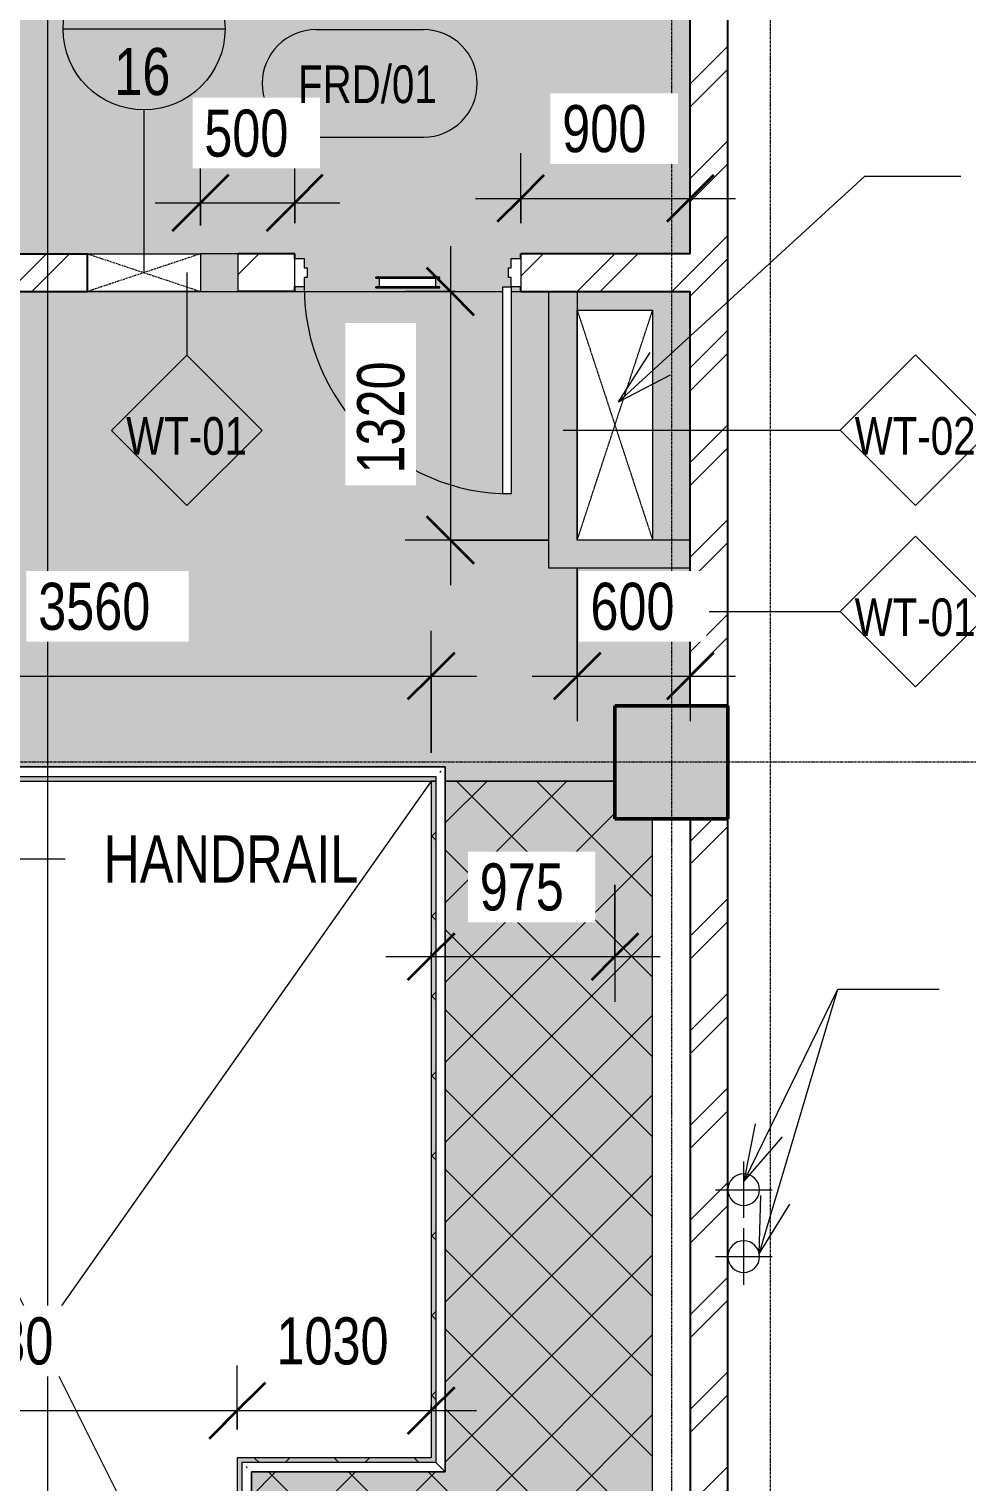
# Model space of a CAD drawing. Header units: millimetres. Extents: x -29259 to 87313, y -139821 to 46728.
# Drawn here: x 47544 to 52523, y 7178 to 14893 of the extents above; entities that cross this region are included whole.
import ezdxf

# ---------------------------------------------------------------- set-up
doc = ezdxf.new("R2010")
doc.units = ezdxf.units.MM
for name, pattern in [('Dash', [6.35, 3.175, -3.175]), ('Grid Line', [22.225, 12.7, -3.175, 3.175, -3.175]), ('Overhead', [3.96875, 2.38125, -1.5875])]:
    doc.linetypes.add(name, pattern=pattern)
for name, color, linetype, lineweight in [('A-ANNO-DIMS', 211, 'Continuous', 9), ('A-ANNO-DIMS-100', 211, 'Continuous', 9), ('A-DETL-GENF', 92, 'Continuous', 9), ('A-DETL-HDLN', 90, 'Overhead', 9), ('A-DETL-THIN', 151, 'Continuous', 9), ('A-DOOR', 31, 'Continuous', 9), ('A-DOOR-FRAM', 31, 'Continuous', 18), ('A-DOOR-IDEN', 31, 'Continuous', 9), ('A-FLOR', 192, 'Continuous', 9), ('A-FLOR-HRAL', 11, 'Continuous', 9), ('A-FLOR-PATT', 8, 'Continuous', 18), ('A-GLAZ', 151, 'Continuous', 9), ('A-GLAZ-HDLN', 1, 'Dash', 18), ('A-GLAZ-IDEN', 152, 'Continuous', 9), ('A-WALL', 113, 'Continuous', 18), ('A-WALL-IDEN', 211, 'Continuous', 9), ('A-WALL-PATT', 111, 'Continuous', 18), ('G-ANNO-SYMB', 111, 'Continuous', 9), ('G-ANNO-TEXT', 231, 'Continuous', 9), ('P-PIPE', 3, 'Continuous', 9), ('P-PIPE-CNTR', 3, 'Continuous', 9), ('S-COLS', 52, 'Continuous', 18), ('S-GRID', 8, 'Continuous', 9)]:
    doc.layers.add(name, color=color, linetype=linetype, lineweight=lineweight)
doc.styles.add('Century Gothic_1', font='GOTHIC.TTF', dxfattribs={"width": 0.8, "height": 250})
doc.styles.add('Century Gothic_3', font='GOTHIC.TTF', dxfattribs={"width": 0.8, "height": 200})
doc.dimstyles.new('Diagonal_-_2_5mm_Century_Gothic', dxfattribs={"dimscale": 304.8, "dimtxt": 261.042067, "dimasz": 0.984252, "dimexe": 0.787402, "dimexo": 0.492126, "dimgap": 0.574147, "dimtad": 1, "dimdec": 0, "dimzin": 0, "dimdsep": 46, "dimtxsty": 'Century Gothic_1', "dimblk1": 'OBLIQUE', "dimblk2": 'OBLIQUE', "dimsah": 1, "dimcen": 0.09, "dimdle": 0.787402, "dimazin": 0, "dimtfac": 1, "dimtdec": 4, "dimtix": 1, "dimtmove": 0, "dimatfit": 3, "dimfxl": 1, "dimtvp": 1, "dimtfill": 1, "dimtolj": 1, "dimtzin": 0, "dimarcsym": 2})
doc.dimstyles.new('Diagonal_-_2_5mm_Century_Gothic__T', dxfattribs={"dimscale": 304.8, "dimtxt": 261.042067, "dimasz": 0.82021, "dimexe": 0.787402, "dimexo": 0.492126, "dimgap": 0.574147, "dimtad": 1, "dimdec": 0, "dimzin": 0, "dimdsep": 46, "dimtxsty": 'Century Gothic_1', "dimblk1": 'OBLIQUE', "dimblk2": 'OBLIQUE', "dimsah": 1, "dimcen": 0.09, "dimdle": 0.787402, "dimazin": 0, "dimtfac": 1, "dimtdec": 4, "dimtix": 1, "dimtmove": 0, "dimatfit": 3, "dimfxl": 1, "dimtvp": 1, "dimtfill": 1, "dimtolj": 1, "dimtzin": 0, "dimarcsym": 2})
pattern_1 = [(45, (36954.4, 0), (-251.447, 251.447), []), (45, (36954.4, 381), (-251.447, 251.447), [])]

# ---------------------------------------------------------------- blocks, each defined once
blk = doc.blocks.new('Roaster Building_ST_RVT2022_detached_rvt-2-FIRST FLOOR PLAN')
at = {"layer": 'S-COLS', "lineweight": 5}
blk.add_hatch(color=8, dxfattribs=at).paths.add_polyline_path([(13700, 10699.9), (14300, 10699.9), (14300, 11299.9), (13700, 11299.9), (13700, 10824.3)])
at = {"layer": 'A-FLOR', "color": 55}
for p, q in [((13500, 12180), (13500, 13399.9)), ((13900, 12179.9), (13500, 12179.9))]:
    blk.add_line(p, q, dxfattribs=at)
at = {"layer": 'A-FLOR', "color": 250}
for p, q in [((13500, 13399.9), (13900, 13399.9)), ((13900, 13399.9), (13900, 12180)), ((9140, 10899.9), (12749.6, 10899.9)), ((12799.6, 10899.9), (13700, 10899.9))]:
    blk.add_line(p, q, dxfattribs=at)
at = {"layer": 'S-COLS', "color": 250, "lineweight": 9}
for p, q in [((14300, 11299.9), (13700, 11299.9)), ((13700, 11299.9), (13700, 10699.9)), ((14300, 10699.9), (14300, 11299.9)), ((13700, 10699.9), (14300, 10699.9))]:
    blk.add_line(p, q, dxfattribs=at)
blk = doc.blocks.new('Roaster Building_ST_RVT2022 _SST__rvt-2-FIRST FLOOR PLAN')
at = {"layer": 'A-FLOR', "lineweight": 5}
h = blk.add_hatch(color=8, dxfattribs=at)
h.paths.add_polyline_path([(10897.3, 10899.9), (12749.6, 10899.9), (12749.6, 10924.9), (9140, 10924.9), (9140, 10899.9), (10890.9, 10899.9)])
h.paths.add_polyline_path([(670.6, 13524.9), (715.6, 13524.9), (715.6, 12574.9), (670.6, 12574.9), (670.6, 13499.9)])
h.paths.add_polyline_path([(12939.3, 10899.9), (13700, 10899.9), (13700, 11299.9), (14100, 11299.9), (14100, 12030), (13350, 12030), (13350, 13499.9), (13200, 13499.9), (13200, 13524.9), (13150, 13524.9), (13150, 13574.7), (13134.1, 13574.7), (13134.1, 13625.7), (13150, 13625.7), (13150, 13674.9), (13200, 13674.9), (13200, 13699.9), (14100, 13699.9), (14100, 16249.9), (12149.7, 16249.9), (12149.7, 16999.9), (6300, 16999.9), (6300, 16699.9), (5700, 16699.9), (5700, 16999.9), (600, 16999.9), (600, 16099.9), (300.6, 16099.9), (300.6, 13699.9), (620.6, 13699.9), (620.6, 13674.9), (670.6, 13674.9), (670.6, 13625.7), (686.5, 13625.7), (686.5, 13574.7), (670.6, 13574.7), (670.6, 13524.9), (620.6, 13524.9), (620.6, 13499.9), (300, 13499.9), (300, 10899.9), (5700, 10899.9), (5700, 11299.9), (6300, 11299.9), (6300, 10899.9), (9090, 10899.9), (9090.9, 10974.9), (12799.6, 10974), (12799.6, 10899.9)])
h.paths.add_polyline_path([(14100, 12180), (14100, 13499.9), (13500, 13499.9), (13500, 13399.9), (13900, 13399.9), (13900, 12180), (13932.6, 12180)])
h.paths.add_polyline_path([(13150, 12424.9), (13105, 12424.9), (13105, 13524.9), (13150, 13524.9), (13150, 12765.4)])
h.paths.add_polyline_path([(2570.6, 13524.9), (2570.6, 13574.7), (2554.8, 13574.7), (2554.8, 13625.7), (2570.6, 13625.7), (2570.6, 13674.9), (2620.6, 13674.9), (2620.6, 13699.9), (12000, 13699.9), (12000, 13674.9), (12050, 13674.9), (12050, 13625.7), (12065.9, 13625.7), (12065.9, 13574.7), (12050, 13574.7), (12050, 13524.9), (12000, 13524.9), (12000, 13499.9), (2620.6, 13499.9), (2620.6, 13524.9)])
h.paths.add_polyline_path([(2525.6, 12574.9), (2525.6, 13524.9), (2570.6, 13524.9), (2570.6, 12574.9)])
h.paths.add_polyline_path([(12770, 13518.9), (12430, 13518.9), (12430, 13524.9), (12450, 13524.9), (12450, 13569.9), (12430, 13569.9), (12430, 13575.9), (12770, 13575.9), (12770, 13569.9), (12750, 13569.9), (12750, 13524.9), (12770, 13524.9)])
h.paths.add_polyline_path([(13599.7, 16399.9), (14100, 16399.9), (14100, 16699.8), (13700, 16699.9), (13700, 16999.9), (12299.7, 16999.9), (12299.7, 16799.8), (13599.7, 16799.8), (13599.7, 16699.9)])
h.paths.add_polyline_path([(14300, 17199.9), (14300, 17800), (9505, 17800), (9505, 17700), (9305, 17700), (9305, 17600), (300, 17600), (300, 17299.9), (600, 17299.9), (600, 17199.9), (5700, 17199.9), (5700, 17299.9), (6300, 17299.9), (6300, 17199.9), (13932.6, 17199.9)])
h = blk.add_hatch(color=10, dxfattribs=at)
h.paths.add_polyline_path([(13700, 12030), (14100, 12030), (14100, 12180), (13500, 12180), (13500, 13499.9), (13350, 13499.9), (13350, 12030), (13534.1, 12030)])
h.paths.add_polyline_path([(13932.6, 16249.9), (14100, 16249.9), (14100, 16399.9), (12299.7, 16399.9), (12299.7, 16999.9), (12149.7, 16999.9), (12149.7, 16249.9), (13614.7, 16249.9)])
at = {"layer": 'A-FLOR-PATT', "lineweight": 5}
h = blk.add_hatch(color=8, dxfattribs=at)
h.paths.add_polyline_path([(11695, 5200), (13700, 5200), (13700, 5300), (13900, 5300), (13900, 10699.9), (13700, 10699.9), (13700, 10899.9), (12799.6, 10899.9), (12798.7, 7231.7), (11770, 7231.7), (11769.1, 5775), (11695, 5775), (11695, 5486.3)])
h.paths.add_polyline_path([(11697.6, 5825), (11720, 5825), (11720.8, 7281.7), (12749.6, 7281.7), (12749.6, 10899.9), (12724.6, 10899.9), (12724.6, 7306.7), (11695, 7306.7), (11695, 5825)])
at = {"layer": 'S-COLS', "lineweight": 5}
blk.add_hatch(color=254, dxfattribs=at).paths.add_polyline_path([(13700, 10699.9), (14300, 10699.9), (14300, 11299.9), (13700, 11299.9), (13700, 10824.3)])
at = {"layer": 'A-FLOR', "color": 50, "lineweight": 18}
for p, q in [((13500, 12180), (13500, 13399.9)), ((13900, 12179.9), (13500, 12179.9))]:
    blk.add_line(p, q, dxfattribs=at)
at = {"layer": 'A-FLOR', "color": 255, "lineweight": 18}
for p, q in [((13500, 13399.9), (13900, 13399.9)), ((13900, 13399.9), (13900, 12180)), ((9140, 10899.9), (12749.6, 10899.9)), ((12749.6, 10899.9), (12724.6, 10899.9)), ((12724.6, 10899.9), (12724.6, 7306.7)), ((13700, 10899.9), (12799.6, 10899.9)), ((12799.6, 10899.9), (13700, 10899.9)), ((13900, 5300), (13900, 10699.9)), ((12724.6, 7306.7), (11695, 7306.7)), ((11695, 7306.7), (11695, 5825))]:
    blk.add_line(p, q, dxfattribs=at)
at = {"layer": 'S-COLS', "color": 7, "lineweight": 50}
for p, q in [((14300, 11299.9), (13700, 11299.9)), ((13700, 11299.9), (13700, 10699.9)), ((14300, 10699.9), (14300, 11299.9)), ((13700, 10699.9), (14300, 10699.9))]:
    blk.add_line(p, q, dxfattribs=at)
blk = doc.blocks.new('LTTS_AT_AR_Door-Passage-Single-Flush - 1200 x 2100mm_FRD 01-919960-FIRST FLOOR PLAN')
at = {"layer": 'A-DOOR'}
for p, q in [((-170, -36.35), (-170, -30.35)), ((170, -30.35), (-170, -30.35)), ((-170, -36.35), (170, -36.35)), ((-150, -81.35), (-150, -36.35)), ((150, -81.35), (150, -36.35)), ((170, -36.35), (170, -30.35)), ((-170, -87.35), (-170, -81.35)), ((170, -81.35), (-170, -81.35)), ((-170, -87.35), (170, -87.35)), ((170, -87.35), (170, -81.35))]:
    blk.add_line(p, q, dxfattribs=at)
at = {"layer": 'A-DOOR', "lineweight": 18}
for p, q in [((505, -81.35), (550, -81.35)), ((505, -1181.35), (505, -81.35)), ((550, -81.35), (550, -1181.35)), ((550, -1181.35), (505, -1181.35))]:
    blk.add_line(p, q, dxfattribs=at)
at = {"layer": 'A-DOOR'}
blk.add_arc((550, -81.35), 1100, 180, 270, dxfattribs=at)
at = {"layer": 'A-DOOR-FRAM'}
for p, q in [((-600, 68.65), (-550, 68.65)), ((-600, -81.35), (-600, 68.65)), ((-550, 68.65), (-550, 19.4375)), ((-550, 19.4375), (-534.125, 19.4375)), ((-534.125, 19.4375), (-534.125, -31.5875)), ((534.125, 19.4375), (550, 19.4375)), ((534.125, -31.5875), (534.125, 19.4375)), ((550, 68.65), (600, 68.65)), ((550, 19.4375), (550, 68.65)), ((600, 68.65), (600, -81.35)), ((-550, -31.5875), (-550, -81.35)), ((-534.125, -31.5875), (-550, -31.5875)), ((550, -31.5875), (534.125, -31.5875)), ((550, -81.35), (550, -31.5875)), ((-550, -81.35), (-600, -81.35)), ((600, -81.35), (550, -81.35))]:
    blk.add_line(p, q, dxfattribs=at)
blk = doc.blocks.new('Top Rail Type - Top Rail_Internal_-787143-FIRST FLOOR PLAN')
at = {"layer": 'A-FLOR-HRAL'}
for p, q in [((9090, 10974.9), (9090, 5775)), ((12799.6, 10974.9), (9090, 10974.9)), ((12799.6, 7231.7), (12799.6, 10974.9)), ((9140, 5825), (9140, 10924.9)), ((9140, 10924.9), (12749.6, 10924.9)), ((12749.6, 10924.9), (12749.6, 7281.7)), ((12749.6, 7281.7), (11720, 7281.7)), ((11720, 7281.7), (11720, 5825)), ((11770, 7231.7), (12799.6, 7231.7)), ((11770, 5775), (11770, 7231.7)), ((11720, 5825), (9140, 5825)), ((9090, 5775), (11770, 5775))]:
    blk.add_line(p, q, dxfattribs=at)
at = {"layer": 'A-FLOR-HRAL', "flags": 128}
for points in [[(11747.3, 5797.7), (11745, 5800), (11742.6, 5802.3)], [(11742.6, 5802.3), (11745, 5800), (11747.3, 5797.7)]]:
    blk.add_lwpolyline(points, dxfattribs=at)
at = {"layer": 'A-FLOR-HRAL'}
for points, knots in [([(9117.4, 10947.6), (9117.1, 10947.8), (9116.3, 10948.6), (9115, 10949.9), (9113.7, 10951.2), (9112.9, 10952), (9112.7, 10952.2)], [0.4701827, 0.4701827, 0.4701827, 0.4701827, 0.47916667, 0.5, 0.52083333, 0.5298173, 0.5298173, 0.5298173, 0.5298173]), ([(12772.2, 10947.6), (12772.5, 10947.8), (12773.2, 10948.6), (12774.6, 10949.9), (12775.9, 10951.2), (12776.7, 10952), (12776.9, 10952.2)], [0.4701827, 0.4701827, 0.4701827, 0.4701827, 0.47916667, 0.5, 0.52083333, 0.5298173, 0.5298173, 0.5298173, 0.5298173]), ([(11742.6, 7259.1), (11742.9, 7258.8), (11743.7, 7258), (11745, 7256.7), (11746.3, 7255.4), (11747.1, 7254.6), (11747.3, 7254.4)], [0.4701827, 0.4701827, 0.4701827, 0.4701827, 0.47916667, 0.5, 0.52083333, 0.5298173, 0.5298173, 0.5298173, 0.5298173]), ([(12772.2, 7259.1), (12772.5, 7258.8), (12773.2, 7258), (12774.6, 7256.7), (12775.9, 7255.4), (12776.7, 7254.6), (12776.9, 7254.4)], [0.4701827, 0.4701827, 0.4701827, 0.4701827, 0.47916667, 0.5, 0.52083333, 0.5298173, 0.5298173, 0.5298173, 0.5298173]), ([(9112.7, 5797.7), (9112.9, 5797.9), (9113.7, 5798.7), (9115, 5800), (9116.3, 5801.3), (9117.1, 5802.1), (9117.4, 5802.3)], [-0.5298173, -0.5298173, -0.5298173, -0.5298173, -0.52083333, -0.5, -0.47916667, -0.4701827, -0.4701827, -0.4701827, -0.4701827])]:
    blk.add_open_spline(points, degree=3, knots=knots, dxfattribs=at)
blk = doc.blocks.new('Top Rail Type - Top Rail_Internal_-V4-FIRST FLOOR PLAN')
at = {"layer": 'A-FLOR-HRAL'}
for p, q in [((9090, 10974.9), (12799.6, 10974.9)), ((9090, 5775), (9090, 10974.9)), ((12799.6, 10974.9), (12799.6, 7231.7)), ((9140, 10924.9), (12749.6, 10924.9)), ((9140, 5825), (9140, 10924.9)), ((12749.6, 10924.9), (12749.6, 7281.7)), ((12749.6, 7281.7), (11720, 7281.7)), ((11720, 7281.7), (11720, 5825)), ((12799.6, 7231.7), (12749.6, 7281.7)), ((12799.6, 7231.7), (12749.6, 7281.7)), ((12799.6, 7231.7), (11770, 7231.7)), ((11770, 7231.7), (11770, 5775)), ((11720, 5825), (9140, 5825)), ((11770, 5775), (9090, 5775))]:
    blk.add_line(p, q, dxfattribs=at)
blk = doc.blocks.new('MECH CUTOUT - M 16-999804-FIRST FLOOR PLAN')
at = {"layer": 'A-GLAZ'}
for p, q in [((300, 100), (-300, 100)), ((300, -100), (300, 100)), ((300, -100), (-300, -100))]:
    blk.add_line(p, q, dxfattribs=at)
at = {"layer": 'A-GLAZ-HDLN'}
for p, q in [((300, -100), (-300, 100)), ((-300, -100), (300, 100))]:
    blk.add_line(p, q, dxfattribs=at)
blk = doc.blocks.new('M_Door Tag - M_Door Tag-1233-FIRST FLOOR PLAN')
at = {"layer": 'A-DOOR-IDEN'}
for p, q in [((-3.155, 2.708), (2.553, 2.708)), ((-3.155, -3), (2.553, -3))]:
    blk.add_line(p, q, dxfattribs=at)
for centre, start, end in [((-3.155, -0.146), 90, 270), ((2.553, -0.146), 270, 90)]:
    blk.add_arc(centre, 2.854, start, end, dxfattribs=at)
blk = doc.blocks.new('M_Wall Tag - 8mm-36225-FIRST FLOOR PLAN')
at = {"layer": 'A-WALL-IDEN'}
for p, q in [((-4, 0), (0, 4)), ((0, 4), (4, 0)), ((-4, 0), (0, -4)), ((4, 0), (0, -4))]:
    blk.add_line(p, q, dxfattribs=at)
blk = doc.blocks.new('DIMBLOCK33-FIRST FLOOR PLAN')
at = {"layer": 'A-ANNO-DIMS-100', "transparency": 16777216}
for p, q in [((50154.4, 13862.6), (50154.4, 14234.4)), ((49914.4, 13994.4), (51294.4, 13994.4)), ((50154.4, 13994.4), (50154.4, 13862.6)), ((51054.4, 14021.1), (51054.4, 13754.4)), ((51054.4, 13994.4), (51054.4, 14021.1))]:
    blk.add_line(p, q, dxfattribs=at)
at = {"layer": 'A-ANNO-DIMS-100', "lineweight": 35, "transparency": 16777216}
for p, q in [((50154.4, 13994.4), (50279.4, 14119.4)), ((51054.4, 13994.4), (51179.4, 14119.4)), ((50154.4, 13994.4), (50029.4, 13869.4)), ((51054.4, 13994.4), (50929.4, 13869.4))]:
    blk.add_line(p, q, dxfattribs=at)
at = {"layer": 'A-ANNO-DIMS-100', "color": 0, "transparency": 16777216, "insert": (50374.4, 14489.8), "char_height": 250, "width": 551.918, "attachment_point": 1, "line_spacing_factor": 0.984502, "style": 'Century Gothic_1', "bg_fill": 3, "box_fill_scale": 1.25, "bg_fill_color": 256, "bg_fill_true_color": 13158600, "bg_fill_transparency": 0}
blk.add_mtext('900', dxfattribs=at)
blk = doc.blocks.new('_Oblique')
at = {"color": 0, "linetype": 'ByBlock', "lineweight": -2}
blk.add_line((-0.5, -0.5), (0.5, 0.5), dxfattribs=at)
blk = doc.blocks.new('DIMBLOCK34-FIRST FLOOR PLAN')
at = {"layer": 'A-ANNO-DIMS-100', "transparency": 16777216}
for p, q in [((50454.4, 12030), (50454.4, 11217.5)), ((50454.4, 11457.5), (50454.4, 12030)), ((50214.4, 11457.5), (51294.4, 11457.5)), ((51054.4, 11484.3), (51054.4, 11217.5)), ((51054.4, 11457.5), (51054.4, 11484.3))]:
    blk.add_line(p, q, dxfattribs=at)
at = {"layer": 'A-ANNO-DIMS-100', "lineweight": 35, "transparency": 16777216}
for p, q in [((50454.4, 11457.5), (50579.4, 11582.5)), ((51054.4, 11457.5), (51179.4, 11582.5)), ((50454.4, 11457.5), (50329.4, 11332.5)), ((51054.4, 11457.5), (50929.4, 11332.5))]:
    blk.add_line(p, q, dxfattribs=at)
at = {"layer": 'A-ANNO-DIMS-100', "color": 0, "transparency": 16777216, "insert": (50524.4, 11952.9), "char_height": 250, "width": 551.918, "attachment_point": 1, "line_spacing_factor": 0.984502, "style": 'Century Gothic_1', "bg_fill": 3, "box_fill_scale": 1.25, "bg_fill_color": 256, "bg_fill_true_color": 13158600, "bg_fill_transparency": 0}
blk.add_mtext('600', dxfattribs=at)
blk = doc.blocks.new('DIMBLOCK35-FIRST FLOOR PLAN')
at = {"layer": 'A-ANNO-DIMS-100', "transparency": 16777216}
for p, q in [((50654.4, 10348.7), (50654.4, 9727.6)), ((50654.4, 9967.6), (50654.4, 10348.7)), ((49438.9, 9967.6), (50894.4, 9967.6)), ((49678.9, 9994.4), (49678.9, 9727.6)), ((49678.9, 9967.6), (49678.9, 9994.4))]:
    blk.add_line(p, q, dxfattribs=at)
at = {"layer": 'A-ANNO-DIMS-100', "lineweight": 35, "transparency": 16777216}
for p, q in [((49678.9, 9967.6), (49803.9, 10092.6)), ((50654.4, 9967.6), (50779.4, 10092.6)), ((49678.9, 9967.6), (49553.9, 9842.6)), ((50654.4, 9967.6), (50529.4, 9842.6))]:
    blk.add_line(p, q, dxfattribs=at)
at = {"layer": 'A-ANNO-DIMS-100', "color": 0, "transparency": 16777216, "insert": (49936.7, 10463), "char_height": 250, "width": 551.918, "attachment_point": 1, "line_spacing_factor": 0.984502, "style": 'Century Gothic_1', "bg_fill": 3, "box_fill_scale": 1.25, "bg_fill_color": 256, "bg_fill_true_color": 13158600, "bg_fill_transparency": 0}
blk.add_mtext('975', dxfattribs=at)
blk = doc.blocks.new('DIMBLOCK36-FIRST FLOOR PLAN')
at = {"layer": 'A-ANNO-DIMS-100', "transparency": 16777216}
for p, q in [((46119.4, 11049.9), (46119.4, 11697.5)), ((49678.9, 11049.9), (49678.9, 11697.5)), ((45879.4, 11457.5), (49918.9, 11457.5)), ((46119.4, 11457.5), (46119.4, 11049.9)), ((49678.9, 11457.5), (49678.9, 11049.9))]:
    blk.add_line(p, q, dxfattribs=at)
at = {"layer": 'A-ANNO-DIMS-100', "lineweight": 35, "transparency": 16777216}
for p, q in [((46119.4, 11457.5), (46244.4, 11582.5)), ((49678.9, 11457.5), (49803.9, 11582.5)), ((46119.4, 11457.5), (45994.4, 11332.5)), ((49678.9, 11457.5), (49553.9, 11332.5))]:
    blk.add_line(p, q, dxfattribs=at)
at = {"layer": 'A-ANNO-DIMS-100', "color": 0, "transparency": 16777216, "insert": (47592.6, 11952.9), "char_height": 250, "width": 735.89, "attachment_point": 1, "line_spacing_factor": 0.984502, "style": 'Century Gothic_1', "bg_fill": 3, "box_fill_scale": 1.25, "bg_fill_color": 256, "bg_fill_true_color": 13158600, "bg_fill_transparency": 0}
blk.add_mtext('3560', dxfattribs=at)
blk = doc.blocks.new('DIMBLOCK37-FIRST FLOOR PLAN')
at = {"layer": 'A-ANNO-DIMS-100', "transparency": 16777216}
for p, q in [((48649.4, 7456.7), (48649.4, 7796.5)), ((49678.9, 7583.3), (49678.9, 7316.5)), ((49678.9, 7556.5), (49678.9, 7583.3)), ((48409.4, 7556.5), (49918.9, 7556.5)), ((48649.4, 7556.5), (48649.4, 7456.7))]:
    blk.add_line(p, q, dxfattribs=at)
at = {"layer": 'A-ANNO-DIMS-100', "lineweight": 35, "transparency": 16777216}
for p, q in [((48649.4, 7556.5), (48774.4, 7681.5)), ((49678.9, 7556.5), (49803.9, 7681.5)), ((48649.4, 7556.5), (48524.4, 7431.5)), ((49678.9, 7556.5), (49553.9, 7431.5))]:
    blk.add_line(p, q, dxfattribs=at)
at = {"layer": 'A-ANNO-DIMS-100', "color": 0, "transparency": 16777216, "insert": (48857.5, 8052), "char_height": 250, "width": 735.89, "attachment_point": 1, "line_spacing_factor": 0.984502, "style": 'Century Gothic_1', "bg_fill": 3, "box_fill_scale": 1.25, "bg_fill_color": 256, "bg_fill_true_color": 13158600, "bg_fill_transparency": 0}
blk.add_mtext('1030', dxfattribs=at)
blk = doc.blocks.new('DIMBLOCK39-FIRST FLOOR PLAN')
at = {"layer": 'A-ANNO-DIMS-100', "transparency": 16777216}
for p, q in [((49781.2, 13739.9), (49781.2, 11940)), ((49808, 13499.9), (49541.2, 13499.9)), ((49781.2, 13499.9), (49808, 13499.9)), ((50304.4, 12180), (49541.2, 12180)), ((49781.2, 12180), (50304.4, 12180))]:
    blk.add_line(p, q, dxfattribs=at)
at = {"layer": 'A-ANNO-DIMS-100', "lineweight": 35, "transparency": 16777216}
for p, q in [((49781.2, 13499.9), (49656.2, 13624.9)), ((49781.2, 13499.9), (49906.2, 13374.9)), ((49781.2, 12180), (49656.2, 12305)), ((49781.2, 12180), (49906.2, 12055))]:
    blk.add_line(p, q, dxfattribs=at)
at = {"layer": 'A-ANNO-DIMS-100', "color": 0, "transparency": 16777216, "insert": (49285.8, 12533.3), "char_height": 250, "width": 735.89, "attachment_point": 1, "rotation": 90, "line_spacing_factor": 0.984502, "style": 'Century Gothic_1', "bg_fill": 3, "box_fill_scale": 1.25, "bg_fill_color": 256, "bg_fill_true_color": 13158600, "bg_fill_transparency": 0}
blk.add_mtext('1320', dxfattribs=at)
blk = doc.blocks.new('DIMBLOCK68-FIRST FLOOR PLAN')
at = {"layer": 'A-ANNO-DIMS-100', "transparency": 16777216}
for p, q in [((48649.4, 7456.7), (48649.4, 7796.5)), ((46119.4, 7618.7), (46119.4, 7316.5)), ((46119.4, 7556.5), (46119.4, 7618.7)), ((45879.4, 7556.5), (48889.4, 7556.5)), ((48649.4, 7556.5), (48649.4, 7456.7))]:
    blk.add_line(p, q, dxfattribs=at)
at = {"layer": 'A-ANNO-DIMS-100', "lineweight": 35, "transparency": 16777216}
for p, q in [((46119.4, 7556.5), (46269.4, 7706.5)), ((48649.4, 7556.5), (48799.4, 7706.5)), ((46119.4, 7556.5), (45969.4, 7406.5)), ((48649.4, 7556.5), (48499.4, 7406.5))]:
    blk.add_line(p, q, dxfattribs=at)
at = {"layer": 'A-ANNO-DIMS-100', "color": 0, "transparency": 16777216, "insert": (47077.8, 8052), "char_height": 250, "width": 735.89, "attachment_point": 1, "line_spacing_factor": 0.984502, "style": 'Century Gothic_1', "bg_fill": 3, "box_fill_scale": 1.25, "bg_fill_color": 256, "bg_fill_true_color": 13158600, "bg_fill_transparency": 0}
blk.add_mtext('2530', dxfattribs=at)
blk = doc.blocks.new('DIMBLOCK78-FIRST FLOOR PLAN')
at = {"layer": 'A-ANNO-DIMS-100', "transparency": 16777216}
for p, q in [((48454.4, 13849.9), (48454.4, 14210.4)), ((48954.4, 13862.6), (48954.4, 14210.4)), ((48214.4, 13970.4), (49194.4, 13970.4)), ((48454.4, 13970.4), (48454.4, 13849.9)), ((48954.4, 13970.4), (48954.4, 13862.6))]:
    blk.add_line(p, q, dxfattribs=at)
at = {"layer": 'A-ANNO-DIMS-100', "lineweight": 35, "transparency": 16777216}
for p, q in [((48454.4, 13970.4), (48604.4, 14120.4)), ((48954.4, 13970.4), (49104.4, 14120.4)), ((48454.4, 13970.4), (48304.4, 13820.4)), ((48954.4, 13970.4), (48804.4, 13820.4))]:
    blk.add_line(p, q, dxfattribs=at)
at = {"layer": 'A-ANNO-DIMS-100', "color": 0, "transparency": 16777216, "insert": (48474.4, 14465.9), "char_height": 250, "width": 551.918, "attachment_point": 1, "line_spacing_factor": 0.984502, "style": 'Century Gothic_1', "bg_fill": 3, "box_fill_scale": 1.25, "bg_fill_color": 256, "bg_fill_true_color": 13158600, "bg_fill_transparency": 0}
blk.add_mtext('500', dxfattribs=at)
blk = doc.blocks.new('LTTS_A1_WINDOW TAG - LTTS_A1_WINDOW TAG-803410-FIRST FLOOR PLAN')
at = {"layer": 'A-GLAZ-IDEN'}
blk.add_line((-4.31, 0), (4.29, 0), dxfattribs=at)
blk.add_circle((-0.01, 0), 4.3, dxfattribs=at)

msp = doc.modelspace()

# ---------------------------------------------------------------- hatches: boundary and pattern name
at = {"layer": 'A-DETL-GENF'}
msp.add_hatch(color=9, dxfattribs=at).paths.add_polyline_path([(48655, 13499.9), (48655, 13700), (48454.4, 13700), (48454.4, 13499.9)])
at = {"layer": 'A-FLOR-PATT', "lineweight": 9}
h = msp.add_hatch(dxfattribs=at)
h.set_pattern_fill('FP_3', color=256, style=0, pattern_type=2)
h.set_pattern_definition([(45, (36954.4, 0), (-212.132, 212.132), []), (135, (36954.4, 0), (-212.132, -212.132), [])])
h.paths.add_polyline_path([(37255, 200), (42654.4, 200), (42654.4, 400), (42704.4, 400), (42704.4, 4700), (42654.4, 4700), (42654.4, 5300), (43254.4, 5300), (43254.4, 5200), (46119.4, 5200), (46119.4, 5775), (46044.4, 5775.9), (46044.4, 10899.9), (45763.8, 10899.9), (45763.8, 9948.7), (44538.8, 9948.7), (44538.8, 10899.9), (43254.4, 10899.9), (43254.4, 10699.9), (42654.4, 10699.9), (42654.4, 10899.9), (37255, 10899.9), (37255, 1118.9)])
h.paths.add_polyline_path([(48900.4, 5200), (50654.4, 5200), (50654.4, 5300), (50854.4, 5300), (50854.4, 10699.9), (50654.4, 10699.9), (50654.4, 10899.9), (49753.9, 10899.9), (49753.1, 7231.7), (48724.4, 7231.7), (48723.5, 5775), (48649.4, 5775), (48649.4, 5200)])
h.paths.add_polyline_path([(48652, 5825), (48674.4, 5825), (48675.2, 7281.7), (49703.9, 7281.7), (49703.9, 10899.9), (49678.9, 10899.9), (49678.9, 7306.7), (48649.4, 7306.7), (48649.4, 5825)])
h.paths.add_polyline_path([(46119.4, 5825), (46119.4, 10899.9), (46094.4, 10899.9), (46094.4, 5825)])
h.paths.add_polyline_path([(44891.3, 9061.5), (44819.7, 9067.7), (44750.2, 9086.3), (44685.1, 9116.7), (44626.2, 9158), (44575.3, 9208.8), (44534.1, 9267.7), (44503.7, 9332.9), (44485.1, 9402.3), (44478.8, 9474), (44485.1, 9545.6), (44503.7, 9615), (44534.1, 9680.2), (44575.3, 9739.1), (44626.2, 9789.9), (44685.1, 9831.2), (44750.2, 9861.6), (44819.7, 9880.2), (44891.3, 9886.5), (44962.9, 9880.2), (45032.4, 9861.6), (45097.6, 9831.2), (45156.5, 9789.9), (45207.3, 9739.1), (45248.5, 9680.2), (45278.9, 9615), (45297.5, 9545.6), (45303.8, 9474), (45297.5, 9402.3), (45278.9, 9332.9), (45248.5, 9267.7), (45207.3, 9208.8), (45156.5, 9158), (45097.6, 9116.7), (45032.4, 9086.3), (44962.9, 9067.7), (44927.1, 9064.6)])
h.paths.add_polyline_path([(40076.9, 9429.4), (40031.7, 9429.4), (39987.8, 9440.2), (39947.8, 9461.2), (39914, 9491.2), (39888.3, 9528.4), (39872.3, 9570.7), (39866.8, 9615.5), (39872.3, 9660.4), (39888.3, 9702.7), (39914, 9739.9), (39947.8, 9769.8), (39987.8, 9790.8), (40031.7, 9801.7), (40076.9, 9801.7), (40120.8, 9790.8), (40160.8, 9769.8), (40194.7, 9739.9), (40220.3, 9702.7), (40236.4, 9660.4), (40241.8, 9615.5), (40236.4, 9570.7), (40220.3, 9528.4), (40194.7, 9491.2), (40160.8, 9461.2), (40120.8, 9440.2)])
at = {"layer": 'A-WALL-PATT', "lineweight": 9}
h = msp.add_hatch(dxfattribs=at)
h.set_pattern_fill('FP_1', color=256, style=0, pattern_type=2)
h.set_pattern_definition(pattern_1)
h.paths.add_polyline_path([(51054.4, 11299.9), (51254.4, 11299.9), (51254.4, 15352.9), (51054.4, 15352.9), (51054.4, 13499.9)])
h.paths.add_polyline_path([(51254.4, 16213.5), (51254.4, 16699.8), (51054.4, 16699.8), (51054.4, 16213.5)])
h = msp.add_hatch(dxfattribs=at)
h.set_pattern_fill('FP_1', color=256, style=0, pattern_type=2)
h.set_pattern_definition(pattern_1)
h.paths.add_polyline_path([(46966.1, 13499.9), (47843.2, 13499.9), (47843.2, 13699.9), (46966.1, 13699.9)])
h.paths.add_polyline_path([(50179.5, 13499.9), (51054.4, 13499.9), (51054.4, 13699.9), (50154.4, 13699.9), (50154.4, 13499.9)])
h.paths.add_polyline_path([(48900.4, 13499.9), (48954.4, 13499.9), (48954.4, 13699.9), (48655, 13699.9), (48655, 13499.9)])
h.paths.add_polyline_path([(44927.1, 13499.9), (45654.4, 13499.9), (45654.4, 13699.9), (43055, 13699.9), (43055, 13499.9)])
h.paths.add_polyline_path([(37575, 13499.9), (37575, 13699.9), (37255, 13699.9), (37255, 13499.9)])
h.paths.add_polyline_path([(40155, 13499.9), (40778.8, 13499.9), (40778.8, 13699.9), (40155, 13699.9), (40155, 13524.9)])
h.paths.add_polyline_path([(45855, 13499.9), (46278.8, 13499.9), (46278.8, 13699.9), (45855, 13699.9), (45855, 13682.3)])
h.paths.add_polyline_path([(41466.1, 13499.9), (42854.4, 13499.9), (42854.4, 13699.9), (41466.1, 13699.9)])
h.paths.add_polyline_path([(39954.4, 13499.9), (39954.4, 13699.9), (39575, 13699.9), (39575, 13499.9), (39600.1, 13499.9)])
h = msp.add_hatch(dxfattribs=at)
h.set_pattern_fill('FP_1', color=256, style=0, pattern_type=2)
h.set_pattern_definition(pattern_1)
h.paths.add_polyline_path([(47854.4, 13499.9), (47854.4, 13699.9), (47843.2, 13699.9), (47843.2, 13499.9)])
h = msp.add_hatch(dxfattribs=at)
h.set_pattern_fill('FP_1', color=256, style=0, pattern_type=2)
h.set_pattern_definition(pattern_1)
h.paths.add_polyline_path([(51254.4, 5300), (51254.4, 5550), (51054.4, 5550), (51054.4, 5300), (51229.4, 5300)])
h.paths.add_polyline_path([(51079.4, 6750), (51254.4, 6750), (51254.4, 10699.9), (51054.4, 10699.9), (51054.4, 6750)])

# ---------------------------------------------------------------- linework, layer by layer
at = {"layer": 'A-DETL-HDLN'}
for p, q in [((50454.4, 12180), (50854.4, 13399.9)), ((50454.4, 13399.9), (50854.4, 12180))]:
    msp.add_line(p, q, dxfattribs=at)
at = {"layer": 'A-DETL-THIN'}
for p, q in [((48454.4, 13700), (48454.4, 13499.9)), ((48655, 13700), (48454.4, 13700)), ((48655, 13499.9), (48655, 13700)), ((48454.4, 13499.9), (48655, 13499.9)), ((49678.9, 10899.9), (46119.4, 5850)), ((48649.4, 5850), (46119.4, 10899.9))]:
    msp.add_line(p, q, dxfattribs=at)
at = {"layer": 'A-FLOR'}
for p, q in [((48954.4, 13499.9), (50059.4, 13499.9)), ((50104.4, 13499.9), (50154.4, 13499.9)), ((49703.9, 10899.9), (49678.9, 10899.9)), ((49678.9, 10899.9), (49678.9, 7306.7)), ((50654.4, 10899.9), (49753.9, 10899.9)), ((50854.4, 5300), (50854.4, 10699.9)), ((48649.4, 7306.7), (48649.4, 5825)), ((49678.9, 7306.7), (48649.4, 7306.7))]:
    msp.add_line(p, q, dxfattribs=at)
at = {"layer": 'A-GLAZ-IDEN'}
msp.add_line((48154.4, 13599.9), (48154.4, 14464), dxfattribs=at)
at = {"layer": 'A-WALL', "lineweight": 25}
for p, q in [((51054.4, 13699.9), (51054.4, 15482.9)), ((51254.4, 11299.9), (51254.4, 15482.9)), ((46929.4, 13699.9), (47854.4, 13699.9)), ((47854.4, 13499.9), (47854.4, 13699.9)), ((48954.4, 13699.9), (48655, 13699.9)), ((48954.4, 13674.9), (48954.4, 13699.9)), ((50154.4, 13674.9), (50154.4, 13699.9)), ((51054.4, 13699.9), (50154.4, 13699.9)), ((48954.4, 13499.9), (48954.4, 13524.9)), ((50154.4, 13499.9), (50154.4, 13524.9)), ((46929.4, 13499.9), (47854.4, 13499.9)), ((48954.4, 13499.9), (48655, 13499.9)), ((50154.4, 13499.9), (51054.4, 13499.9)), ((51054.4, 11299.9), (51054.4, 13499.9)), ((51054.4, 11299.9), (51254.4, 11299.9)), ((51254.4, 10699.9), (51054.4, 10699.9)), ((51054.4, 10699.9), (51054.4, 6750)), ((51254.4, 6750), (51254.4, 10699.9))]:
    msp.add_line(p, q, dxfattribs=at)
at = {"layer": 'A-WALL', "lineweight": 9}
for p, q in [((47854.4, 13699.9), (48454.4, 13699.9)), ((48454.4, 13499.9), (47854.4, 13499.9)), ((50304.4, 12030), (50304.4, 13499.9)), ((50454.4, 13499.9), (50454.4, 12180)), ((51054.4, 12180), (50454.4, 12180)), ((51054.4, 12030), (50304.4, 12030))]:
    msp.add_line(p, q, dxfattribs=at)
at = {"layer": 'A-WALL-IDEN'}
for p, q in [((48381.8, 13599.9), (48381.8, 13162.5)), ((50379.4, 12762.6), (51849.4, 12762.6)), ((51154.4, 11799.8), (51849.4, 11799.8))]:
    msp.add_line(p, q, dxfattribs=at)
at = {"layer": 'G-ANNO-SYMB'}
msp.add_line((47642.8, 24123.9), (47642.8, -5217.6), dxfattribs=at)
at = {"layer": 'G-ANNO-TEXT', "color": 250}
for p, q in [((50673.9, 12914.3), (51980.8, 14112.7)), ((51980.8, 14112.7), (52490.1, 14112.7)), ((50673.9, 12914.3), (50840.7, 13176.3)), ((50673.9, 12914.3), (50949.4, 13057.8)), ((47147.1, 10486.2), (47736.1, 10486.2)), ((51341.3, 8775.6), (51837.8, 9795.7)), ((51420.4, 8389), (51837.8, 9795.7)), ((51837.8, 9795.7), (52376.5, 9795.7)), ((51837.8, 9795.7), (52376.5, 9795.7)), ((51341.3, 8775.6), (51400.3, 9080.5)), ((51341.3, 8775.6), (51544.9, 9010.2)), ((51420.4, 8389), (51428.7, 8699.5)), ((51420.4, 8389), (51582.8, 8653.8))]:
    msp.add_line(p, q, dxfattribs=at)
at = {"layer": 'P-PIPE'}
for centre, start, end in [((51338.5, 8729.9), 0, 180), ((51338.5, 8729.9), 180, 0), ((51338.5, 8374.9), 0, 180), ((51338.5, 8374.9), 180, 360)]:
    msp.add_arc(centre, 84.1, start, end, dxfattribs=at)
at = {"layer": 'P-PIPE-CNTR'}
for p, q in [((51338.5, 8579.9), (51338.5, 8879.9)), ((51188.5, 8729.9), (51488.5, 8729.9)), ((51338.5, 8224.9), (51338.5, 8524.9)), ((51188.5, 8374.9), (51488.5, 8374.9))]:
    msp.add_line(p, q, dxfattribs=at)
at = {"layer": 'S-GRID', "linetype": 'Grid Line'}
for p, q in [((50954.4, 24636.9), (50954.4, -4449.3)), ((51479, 23366.9), (51479, -4449.3)), ((57401, 10999.9), (28347.2, 10999.9))]:
    msp.add_line(p, q, dxfattribs=at)

# ---------------------------------------------------------------- block references
at = {"color": 10, "lineweight": 5}
msp.add_blockref('Roaster Building_ST_RVT2022_detached_rvt-2-FIRST FLOOR PLAN', (36954.4, 0), dxfattribs=at)
at = {"color": 8, "lineweight": 5}
msp.add_blockref('Roaster Building_ST_RVT2022 _SST__rvt-2-FIRST FLOOR PLAN', (36954.4, 0), dxfattribs=at)
at = {"layer": 'A-DOOR'}
msp.add_blockref('LTTS_AT_AR_Door-Passage-Single-Flush - 1200 x 2100mm_FRD 01-919960-FIRST FLOOR PLAN', (49554.4, 13606.2), dxfattribs=at)
at = {"layer": 'A-DOOR-IDEN', "xscale": 99.99999999999993, "yscale": 99.99999999999993, "zscale": 99.99999999999993}
msp.add_blockref('M_Door Tag - M_Door Tag-1233-FIRST FLOOR PLAN', (49382.7, 14619.7), dxfattribs=at)
at = {"layer": 'A-FLOR-HRAL'}
for name in ['Top Rail Type - Top Rail_Internal_-787143-FIRST FLOOR PLAN', 'Top Rail Type - Top Rail_Internal_-V4-FIRST FLOOR PLAN']:
    msp.add_blockref(name, (36954.4, 0), dxfattribs=at)
at = {"layer": 'A-GLAZ', "rotation": 180}
msp.add_blockref('MECH CUTOUT - M 16-999804-FIRST FLOOR PLAN', (48154.4, 13599.9), dxfattribs=at)
at = {"layer": 'A-WALL-IDEN', "xscale": 99.99999999999993, "yscale": 99.99999999999993, "zscale": 99.99999999999993}
for p in [(48381.8, 12762.5), (52249.4, 12762.6), (52249.4, 11799.8)]:
    msp.add_blockref('M_Wall Tag - 8mm-36225-FIRST FLOOR PLAN', p, dxfattribs=at)

# ---------------------------------------------------------------- texts
at = {"layer": 'A-DOOR-IDEN', "insert": (48971.6, 14700.2), "char_height": 200, "width": 936.371, "attachment_point": 1, "style": 'Century Gothic_3'}
msp.add_mtext('FRD/01', dxfattribs=at)
at = {"layer": 'A-WALL-IDEN', "char_height": 200, "width": 776.033, "attachment_point": 1, "style": 'Century Gothic_3'}
for s, insert in [('WT-01', (48059.7, 12832.7)), ('WT-02', (51927.2, 12832.8)), ('WT-01', (51927.2, 11870))]:
    msp.add_mtext(s, dxfattribs=dict(at, insert=insert))
at = {"layer": 'G-ANNO-TEXT', "color": 7, "insert": (47939.3, 10611.2), "char_height": 250, "width": 1654.683, "attachment_point": 1, "style": 'Century Gothic_1'}
msp.add_mtext('HANDRAIL', dxfattribs=at)

# ---------------------------------------------------------------- next in the draw order: dimensions: what is measured, and where the dimension line sits
at = {"layer": 'A-ANNO-DIMS'}
for base, p1, p2, override, picture, middle in [((51054.4, 13994.4), (50154.4, 13712.6), (51054.4, 14171.1), {"dimpost": '<>', "dimfxl": 1010.076665}, 'DIMBLOCK33-FIRST FLOOR PLAN', (50604.4, 14300.6)), ((51054.4, 11457.5), (50454.4, 12180), (51054.4, 11634.3), {"dimpost": '<>', "dimfxl": 811.06822}, 'DIMBLOCK34-FIRST FLOOR PLAN', (50754.4, 11763.8)), ((49678.94, 11457.495), (46119.4029, 10899.9), (49678.94, 10899.9), {"dimpost": '<>', "dimfxl": 3559.537162}, 'DIMBLOCK36-FIRST FLOOR PLAN', (47899.1714, 11763.7832)), ((50654.3853, 9967.5758), (49678.94, 10144.3525), (50654.3853, 10498.7323), {"dimpost": '<>', "dimfxl": 1037.823944}, 'DIMBLOCK35-FIRST FLOOR PLAN', (50166.6627, 10273.8641)), ((49678.94, 7556.5339), (48649.3673, 7306.7204), (49678.94, 7733.3106), {"dimpost": '<>', "dimfxl": 1114.450173}, 'DIMBLOCK37-FIRST FLOOR PLAN', (49164.1537, 7862.8222))]:
    dim = msp.add_linear_dim(base=base, p1=p1, p2=p2, dimstyle='Diagonal_-_2_5mm_Century_Gothic__T', override=override, dxfattribs=at)
    dim.commit()
    dim.dimension.update_dxf_attribs({"geometry": picture, "text_midpoint": middle})

# ---------------------------------------------------------------- next in the draw order: dimensions: what is measured, and where the dimension line sits
dim = msp.add_linear_dim(base=(49781.2, 12180), p1=(49958, 13499.9), p2=(50454.4, 12180), angle=90, dimstyle='Diagonal_-_2_5mm_Century_Gothic__T', override={"dimpost": '<>', "dimfxl": 1410.151935}, dxfattribs=at)
dim.commit()
dim.dimension.update_dxf_attribs({"geometry": 'DIMBLOCK39-FIRST FLOOR PLAN', "text_midpoint": (49474.9, 12840)})
dim = msp.add_linear_dim(base=(48649.4, 7556.5), p1=(46119.4, 7768.7), p2=(48649.4, 7306.7), dimstyle='Diagonal_-_2_5mm_Century_Gothic', override={"dimpost": '<>', "dimfxl": 2571.791981}, dxfattribs=at)
dim.commit()
dim.dimension.update_dxf_attribs({"geometry": 'DIMBLOCK68-FIRST FLOOR PLAN', "text_midpoint": (47384.4, 7862.8)})

# ---------------------------------------------------------------- next in the draw order: dimensions: what is measured, and where the dimension line sits
dim = msp.add_linear_dim(base=(48954.4, 13970.4), p1=(48454.4, 13699.9), p2=(48954.4, 13712.6), dimstyle='Diagonal_-_2_5mm_Century_Gothic', override={"dimpost": '<>', "dimfxl": 500.161264}, dxfattribs=at)
dim.commit()
dim.dimension.update_dxf_attribs({"geometry": 'DIMBLOCK78-FIRST FLOOR PLAN', "text_midpoint": (48704.4, 14276.7)})

# ---------------------------------------------------------------- next in the draw order: block references
at = {"layer": 'A-GLAZ-IDEN', "xscale": 99.99999999999993, "yscale": 99.99999999999993, "zscale": 99.99999999999993}
msp.add_blockref('LTTS_A1_WINDOW TAG - LTTS_A1_WINDOW TAG-803410-FIRST FLOOR PLAN', (48155.4, 14894), dxfattribs=at)

# ---------------------------------------------------------------- next in the draw order: texts
at = {"layer": 'A-GLAZ-IDEN', "insert": (47996.6, 14792.8), "char_height": 250, "width": 371.983, "attachment_point": 1, "style": 'Century Gothic_1'}
msp.add_mtext('16', dxfattribs=at)

doc.saveas('drawing.dxf')
